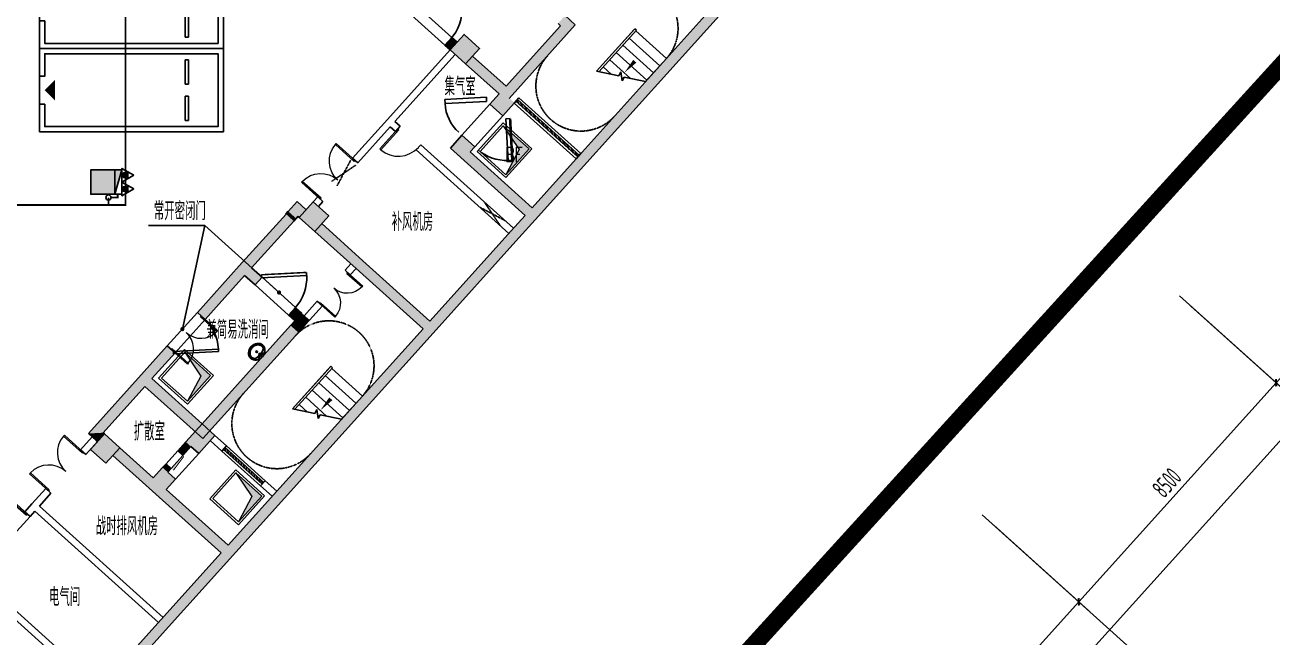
# Model space of a CAD drawing. Extents: x -2120532 to 1934524, y -1331911 to 424203.
# Drawn here: x 50996 to 86954, y -295631 to -277979 of the extents above; entities that cross this region are included whole.
import ezdxf

# ---------------------------------------------------------------- set-up
doc = ezdxf.new("R2010")
doc.units = 0
doc.header["$LTSCALE"] = 10
doc.linetypes.add('ACAD_ISO05W100', pattern=[34, 24, -3, 0.5, -3, 0.5, -3])
doc.linetypes.add('DASH', pattern=[0.35, 0.25, -0.1])
for name, color, linetype in [('00-停车位', 67, 'Continuous'), ('A-COLUMN', 8, 'Continuous'), ('A-DIM_SYMB', 3, 'Continuous'), ('A-REDLINE', 1, 'ACAD_ISO05W100'), ('A-ROOM_NAME', 23, 'Continuous'), ('A-STAIR', 3, 'Continuous'), ('A-WALL', 2, 'Continuous'), ('AXIS', 3, 'Continuous'), ('DIM_LEAD', 3, 'Continuous'), ('DOOR_FIRE', 8, 'Continuous'), ('LVTRY', 6, 'Continuous'), ('PUB_HATCH', 8, 'Continuous'), ('R_人防洗消集水坑', 32, 'Continuous'), ('STAIR', 2, 'Continuous'), ('W-EQUIP_消火栓', 7, 'Continuous'), ('W-EQUIP_灭火器', 7, 'Continuous'), ('W-PIPE-消防', 1, 'Continuous'), ('W-VPIPE-消防', 1, 'Continuous'), ('WINDOW', 8, 'Continuous'), ('WINDOW_RF', 8, 'Continuous')]:
    doc.layers.add(name, color=color, linetype=linetype)
doc.layers.add('HOLE', color=52, linetype='Continuous', lineweight=15)
doc.styles.add('8B2_02', font='tssdeng.shx', dxfattribs={"width": 0.6, "bigfont": 'TSSDCHN.shx'})
doc.styles.add('_TCH_SPACE', font='SIMPLEX', dxfattribs={"height": 5, "bigfont": 'GBCBIG'})
doc.styles.add('STANDARD_T3', font='TSSDENG.shx', dxfattribs={"width": 0.56, "bigfont": 'TSSDCHN.shx'})
doc.dimstyles.new('_TCH_ARCH&&150', dxfattribs={"dimtxt": 525, "dimasz": 150, "dimexe": 375, "dimexo": 450, "dimgap": 150, "dimtad": 1, "dimdec": 0, "dimzin": 0, "dimdsep": 46, "dimtxsty": 'STANDARD_T3', "dimblk": 'ARCHTICK', "dimcen": 0.09, "dimclrt": 7, "dimazin": 2, "dimtfac": 1, "dimtdec": 0, "dimtix": 1, "dimtmove": 2, "dimatfit": 3, "dimfxl": 0, "dimtolj": 1, "dimtzin": 0, "dimarcsym": 0})

# ---------------------------------------------------------------- blocks, each defined once
blk = doc.blocks.new('车位2400x5300')
at = {"layer": '00-停车位', "color": 251}
for p, q in [((-875, -1000), (-175, -1000)), ((-875, -1100), (-875, -1000)), ((-175, -1100), (-175, -1000)), ((175, -1000), (875, -1000)), ((175, -1100), (175, -1000)), ((875, -1100), (875, -1000)), ((-875, -1100), (-175, -1100)), ((175, -1100), (875, -1100)), ((400, -5300), (-400, -5300))]:
    blk.add_line(p, q, dxfattribs=at)
blk.add_lwpolyline([(400, -5150), (400, -5300), (1200, -5300), (1200, 0), (-1200, 0), (-1200, -5300), (-400, -5300), (-400, -5150), (-1050, -5150), (-1050, -150), (1050, -150), (1050, -5150), (400, -5150)], dxfattribs=at)
blk.add_lwpolyline([(0, -5150, 0, 600, 0), (0, -4850, 600, 600, 0)], format="xyseb", dxfattribs=at)
blk = doc.blocks.new('洗消坑')
at = {"layer": 'R_人防洗消集水坑', "lineweight": 15}
h = blk.add_hatch(color=8, dxfattribs=at)
h.dxf.hatch_style = 1
h.paths.add_polyline_path([(132455, -406408), (132069, -407137), (132738, -406394), (131995, -405724)])
h = blk.add_hatch(color=8, dxfattribs=at)
h.dxf.hatch_style = 1
h.paths.add_polyline_path([(123275, -412943), (122888, -413672), (123557, -412929), (122814, -412259)])
h = blk.add_hatch(color=8, dxfattribs=at)
h.dxf.hatch_style = 1
h.paths.add_polyline_path([(124748, -416420), (124361, -417148), (125030, -416405), (124287, -415736)])
at = {"layer": 'R_人防洗消集水坑', "color": 8, "lineweight": 15}
for points in [[(132073, -407221), (132823, -406389), (131990, -405640), (131241, -406472)], [(132069, -407137), (132738, -406394), (131995, -405724), (131326, -406468)], [(122892, -413756), (123642, -412924), (122809, -412175), (122060, -413007)], [(122888, -413672), (123557, -412929), (122814, -412259), (122145, -413003)], [(124366, -417233), (125115, -416401), (124283, -415651), (123533, -416484)], [(124361, -417148), (125030, -416405), (124287, -415736), (123618, -416479)]]:
    blk.add_lwpolyline(points, close=True, dxfattribs=at)
for points in [[(131995, -405724), (132455, -406408), (132069, -407137)], [(122814, -412259), (123275, -412943), (122888, -413672)], [(124287, -415736), (124748, -416420), (124361, -417148)]]:
    blk.add_lwpolyline(points, dxfattribs=at)
blk = doc.blocks.new('$DorLib2D$00000002')
for p, q in [((-0.5, 0), (-0.5, 0.4875)), ((-0.475, 0.4875), (-0.5, 0.4875)), ((-0.475, 0), (-0.475, 0.4875)), ((0.475, 0), (0.475, 0.4875)), ((0.475, 0.4875), (0.5, 0.4875)), ((0.5, 0), (0.5, 0.4875)), ((-0.5, 0), (-0.475, 0)), ((0.5, 0), (0.475, 0))]:
    blk.add_line(p, q)
at = {"lineweight": 13}
for centre, start, end in [((-0.4875, 0), 0, 88.53072), ((0.4875, 0), 91.46928, 180)]:
    blk.add_arc(centre, 0.4875, start, end, dxfattribs=at)
blk = doc.blocks.new('A$C31617C59')
at = {"layer": 'DOOR_FIRE', "xscale": -1300, "yscale": -1300, "zscale": 100, "rotation": 47.99999999999827}
blk.add_blockref('$DorLib2D$00000002', (-435, -483), dxfattribs=at)
blk = doc.blocks.new('_ArchTick')
at = {"color": 0, "linetype": 'ByBlock', "const_width": 0.4}
blk.add_lwpolyline([(-0.5, -0.5), (0.5, 0.5)], dxfattribs=at)
blk = doc.blocks.new('*D123')
at = {"layer": 'AXIS', "color": 0, "lineweight": -2, "transparency": 16777216}
for p, q in [((78929, -292407), (81660, -294866)), ((77032, -299446), (81381, -294615)), ((74579, -297238), (77310, -299697))]:
    blk.add_line(p, q, dxfattribs=at)
at = {"layer": 'Defpoints', "color": 0, "transparency": 16777216}
for p in [(78594, -292106), (81381, -294615), (74245, -296937)]:
    blk.add_point(p, dxfattribs=at)
at = {"layer": 'AXIS', "color": 0, "lineweight": -2, "transparency": 16777216, "xscale": 150, "yscale": 150, "zscale": 150}
for p, rotation in [((81381, -294615), 47.99999999999562), ((77032, -299446), 227.9999999999957)]:
    blk.add_blockref('_ArchTick', p, dxfattribs=dict(at, rotation=rotation))
at = {"layer": 'AXIS', "color": 7, "transparency": 16777216, "insert": (78900, -296755), "char_height": 525, "attachment_point": 5, "rotation": 48, "style": 'STANDARD_T3'}
blk.add_mtext('\\A1;6500', dxfattribs=at)
blk = doc.blocks.new('*D124')
at = {"layer": 'AXIS', "color": 0, "lineweight": -2, "transparency": 16777216}
for p, q in [((84616, -286091), (87347, -288550)), ((81381, -294615), (87069, -288299)), ((78929, -292407), (81660, -294866))]:
    blk.add_line(p, q, dxfattribs=at)
at = {"layer": 'Defpoints', "color": 0, "transparency": 16777216}
for p in [(84282, -285789), (87069, -288299), (78594, -292106)]:
    blk.add_point(p, dxfattribs=at)
at = {"layer": 'AXIS', "color": 0, "lineweight": -2, "transparency": 16777216, "xscale": 150, "yscale": 150, "zscale": 150}
for p, rotation in [((87069, -288299), 47.99999999999585), ((81381, -294615), 227.9999999999959)]:
    blk.add_blockref('_ArchTick', p, dxfattribs=dict(at, rotation=rotation))
at = {"layer": 'AXIS', "color": 7, "transparency": 16777216, "insert": (83918, -291181), "char_height": 525, "attachment_point": 5, "rotation": 48, "style": 'STANDARD_T3'}
blk.add_mtext('\\A1;8500', dxfattribs=at)
blk = doc.blocks.new('*D125')
at = {"layer": 'AXIS', "color": 0, "lineweight": -2, "transparency": 16777216}
for p, q in [((91809, -278102), (94541, -280561)), ((87069, -288299), (94262, -280310)), ((84616, -286091), (87347, -288550))]:
    blk.add_line(p, q, dxfattribs=at)
at = {"layer": 'Defpoints', "color": 0, "transparency": 16777216}
for p in [(91475, -277801), (94262, -280310), (84282, -285789)]:
    blk.add_point(p, dxfattribs=at)
at = {"layer": 'AXIS', "color": 0, "lineweight": -2, "transparency": 16777216, "xscale": 150, "yscale": 150, "zscale": 150}
for p, rotation in [((94262, -280310), 47.99999999999567), ((87069, -288299), 227.9999999999957)]:
    blk.add_blockref('_ArchTick', p, dxfattribs=dict(at, rotation=rotation))
at = {"layer": 'AXIS', "color": 7, "transparency": 16777216, "insert": (90359, -284028), "char_height": 525, "attachment_point": 5, "rotation": 48, "style": 'STANDARD_T3'}
blk.add_mtext('\\A1;10750', dxfattribs=at)
blk = doc.blocks.new('*D126')
at = {"layer": 'AXIS', "color": 0, "lineweight": -2, "transparency": 16777216}
for p, q in [((91809, -278102), (95432, -281364)), ((5657, -380508), (95154, -281113)), ((2313, -377497), (5936, -380759))]:
    blk.add_line(p, q, dxfattribs=at)
at = {"layer": 'Defpoints', "color": 0, "transparency": 16777216}
for p in [(91475, -277801), (95154, -281113), (1979, -377196)]:
    blk.add_point(p, dxfattribs=at)
at = {"layer": 'AXIS', "color": 0, "lineweight": -2, "transparency": 16777216, "xscale": 150, "yscale": 150, "zscale": 150}
for p, rotation in [((95154, -281113), 47.99999999999579), ((5657, -380508), 227.9999999999958)]:
    blk.add_blockref('_ArchTick', p, dxfattribs=dict(at, rotation=rotation))
at = {"layer": 'AXIS', "color": 7, "transparency": 16777216, "insert": (50099, -330535), "char_height": 525, "attachment_point": 5, "rotation": 48, "style": 'STANDARD_T3'}
blk.add_mtext('\\A1;133750', dxfattribs=at)
blk = doc.blocks.new('_FZH')
blk.add_lwpolyline([(-0.5, -0.5), (0.5, -0.5), (0.5, 0.5), (-0.5, 0.5)], close=True)
at = {"layer": 'PUB_HATCH'}
blk.add_solid([(-0.5, -0.5), (0.5, -0.5), (-0.5, 0.5), (0.5, 0.5)], dxfattribs=at)
blk = doc.blocks.new('$DorLib2D$00000081')
for p, q in [((-0.207, 0.774), (-0.169, 0.811)), ((0.5, 0.067), (-0.207, 0.774)), ((0.538, 0.104), (-0.169, 0.811)), ((0.5, 0.067), (0.538, 0.104))]:
    blk.add_line(p, q)
blk.add_arc((0.5, 0.067), 1, 135, 180)
blk = doc.blocks.new('$DorLib2D$00000084')
for p, q in [((-0.207, 0.807), (-0.16, 0.854)), ((0.5, 0.1), (-0.207, 0.807)), ((0.5, 0.1), (0.547, 0.147))]:
    blk.add_line(p, q)
at = {"const_width": 0.0333}
blk.add_lwpolyline([(0.547, 0.147), (-0.16, 0.854)], dxfattribs=at)
blk.add_arc((0.5, 0.1), 1, 135, 180)
blk = doc.blocks.new('$WINLIB2D$00000039')
at = {"color": 0}
for points in [[(-0.5, 0.5), (-0.5, -0.5)], [(0.5, 0.5), (-0.5, 0.5)], [(0.5, -0.5), (0.5, 0.5)], [(-0.5, 0.167), (0.5, 0.167)], [(-0.384, -0.167), (-0.448, 0.167)], [(-0.316, -0.167), (-0.38, 0.167)], [(-0.248, -0.167), (-0.312, 0.167)], [(-0.18, -0.167), (-0.244, 0.167)], [(-0.112, -0.167), (-0.176, 0.167)], [(-0.044, -0.167), (-0.108, 0.167)], [(0.024, -0.167), (-0.04, 0.167)], [(0.092, -0.167), (0.028, 0.167)], [(0.16, -0.167), (0.096, 0.167)], [(0.228, -0.167), (0.164, 0.167)], [(0.296, -0.167), (0.232, 0.167)], [(0.364, -0.167), (0.3, 0.167)], [(0.432, -0.167), (0.368, 0.167)], [(0.5, -0.167), (0.436, 0.167)], [(-0.452, -0.167), (-0.5, 0.084)], [(-0.5, -0.167), (0.5, -0.167)], [(0.5, -0.5), (-0.5, -0.5)]]:
    blk.add_lwpolyline(points, dxfattribs=at)
blk = doc.blocks.new('$DorLib2D$00000075')
for p, q in [((-0.207, 1.02), (-0.136, 1.09)), ((0.5, 0.313), (-0.207, 1.02)), ((0.5, 0.313), (0.571, 0.383)), ((0.5, -0.313), (-0.207, -1.02)), ((0.571, -0.383), (-0.136, -1.09)), ((0.5, -0.313), (0.571, -0.383)), ((-0.207, -1.02), (-0.136, -1.09))]:
    blk.add_line(p, q)
at = {"const_width": 0.0625}
blk.add_lwpolyline([(0.571, 0.383), (-0.136, 1.09)], dxfattribs=at)
for centre, start, end in [((0.5, 0.313), 135, 180), ((0.5, -0.313), 180, 225)]:
    blk.add_arc(centre, 1, start, end)
blk = doc.blocks.new('$DorLib2D$00000249')
at = {"color": 0}
for points, const_width in [([(-0.504, 0.274), (0.492, 0.361)], 0.06), ([(-0.5, 0.2), (-0.254, 0.221)], 0.01), ([(-0.156, 0.23), (0.13, 0.255)], 0.01), ([(0.207, 0.262), (0.496, 0.287)], 0.01)]:
    blk.add_lwpolyline(points, dxfattribs=dict(at, const_width=const_width))
blk = doc.blocks.new('$lvtry$00000173')
at = {"color": 0}
for p, q in [((-35, -219, 0), (40, -219, 0)), ((-11, -125, 0), (-16, -50, 0)), ((2, -177, 0), (2, -260, 0)), ((12, -125, 0), (16, -50, 0))]:
    blk.add_line(p, q, dxfattribs=at)
for centre, radius in [((-69, -62, 0), 20.6), ((-69, -62, 0), 15.6), ((2, -219, 0), 23.4), ((0, -50, 0), 15.8), ((72, -62, 0), 20.6), ((72, -62, 0), 15.6)]:
    blk.add_circle(centre, radius, dxfattribs=at)
blk.add_arc((1, -117, 0), 13.9, 215.486, 324.514, dxfattribs=at)
blk.add_ellipse((2, -219, 0), major_axis=(-259, 0), ratio=0.848663, dxfattribs=at)
for start_param, end_param in [(4.764585, 5.931457), (3.493317, 4.671733)]:
    blk.add_ellipse((2, -215, 0), major_axis=(-259, 0), ratio=0.459125, start_param=start_param, end_param=end_param, dxfattribs=at)
for points, knots in [([(-247, -219, 0), (-247, -226, 0), (-247, -233, 0), (-245, -253, 0), (-242, -264, 0), (-234, -288, 0), (-229, -299, 0), (-216, -321, 0), (-209, -331, 0), (-192, -351, 0), (-183, -360, 0), (-162, -377, 0), (-151, -385, 0), (-127, -399, 0), (-115, -405, 0), (-88, -415, 0), (-75, -419, 0), (-47, -425, 0), (-32, -427, 0), (-4, -429, 0), (11, -429, 0), (40, -426, 0), (54, -424, 0), (82, -418, 0), (96, -413, 0), (122, -403, 0), (134, -397, 0), (158, -383, 0), (169, -375, 0), (189, -357, 0), (198, -348, 0), (215, -328, 0), (222, -318, 0), (234, -296, 0), (239, -284, 0), (246, -261, 0), (248, -249, 0), (251, -225, 0), (251, -213, 0), (249, -189, 0), (246, -177, 0), (239, -154, 0), (234, -143, 0), (222, -121, 0), (215, -110, 0), (199, -90, 0), (190, -81, 0), (170, -63, 0), (159, -55, 0), (135, -41, 0), (123, -35, 0), (97, -24, 0), (83, -20, 0), (55, -13, 0), (41, -11, 0), (12, -9, 0), (-3, -9, 0), (-31, -10, 0), (-46, -12, 0), (-74, -18, 0), (-87, -22, 0), (-114, -32, 0), (-126, -38, 0), (-150, -52, 0), (-162, -60, 0), (-182, -77, 0), (-192, -86, 0), (-209, -106, 0), (-216, -116, 0), (-228, -138, 0), (-234, -149, 0), (-242, -172, 0), (-244, -184, 0), (-247, -204, 0), (-247, -211, 0), (-247, -219, 0)], [0, 0, 0, 0, 0.105369, 0.105369, 0.278747, 0.278747, 0.452125, 0.452125, 0.625504, 0.625504, 0.798882, 0.798882, 0.97226, 0.97226, 1.145639, 1.145639, 1.319017, 1.319017, 1.492395, 1.492395, 1.665774, 1.665774, 1.839152, 1.839152, 2.01253, 2.01253, 2.185909, 2.185909, 2.359287, 2.359287, 2.532665, 2.532665, 2.706044, 2.706044, 2.879422, 2.879422, 3.0528, 3.0528, 3.226179, 3.226179, 3.399557, 3.399557, 3.572935, 3.572935, 3.746313, 3.746313, 3.919692, 3.919692, 4.09307, 4.09307, 4.266448, 4.266448, 4.439827, 4.439827, 4.613205, 4.613205, 4.786583, 4.786583, 4.959962, 4.959962, 5.13334, 5.13334, 5.306718, 5.306718, 5.480097, 5.480097, 5.653475, 5.653475, 5.826853, 5.826853, 6.000232, 6.000232, 6.17361, 6.17361, 6.283185, 6.283185, 6.283185, 6.283185]), ([(-184, -131, 0), (-185, -133, 0), (-186, -135, 0), (-191, -143, 0), (-195, -149, 0), (-201, -161, 0), (-203, -168, 0), (-207, -180, 0), (-209, -187, 0), (-211, -199, 0), (-212, -205, 0), (-212, -214, 0), (-212, -216, 0), (-212, -219, 0), (-212, -225, 0), (-212, -232, 0), (-210, -246, 0), (-208, -254, 0), (-204, -266, 0), (-202, -272, 0), (-198, -281, 0), (-196, -286, 0), (-189, -298, 0), (-185, -304, 0), (-176, -316, 0), (-171, -322, 0), (-161, -332, 0), (-156, -337, 0), (-143, -347, 0), (-135, -353, 0), (-121, -362, 0), (-116, -365, 0), (-105, -370, 0), (-100, -373, 0), (-88, -378, 0), (-82, -380, 0), (-69, -384, 0), (-63, -386, 0), (-47, -389, 0), (-38, -391, 0), (-21, -393, 0), (-12, -393, 0), (7, -394, 0), (16, -393, 0), (34, -392, 0), (43, -390, 0), (59, -387, 0), (67, -385, 0), (83, -380, 0), (91, -378, 0), (106, -372, 0), (113, -368, 0), (127, -361, 0), (133, -357, 0), (146, -348, 0), (152, -343, 0), (163, -333, 0), (169, -328, 0), (178, -317, 0), (183, -312, 0), (190, -301, 0), (194, -296, 0), (200, -284, 0), (204, -277, 0), (209, -264, 0), (210, -258, 0), (213, -246, 0), (214, -241, 0), (216, -227, 0), (216, -219, 0), (215, -206, 0), (214, -200, 0), (213, -189, 0), (211, -183, 0), (206, -167, 0), (202, -156, 0), (193, -141, 0), (190, -136, 0), (187, -131, 0)], [5.740897, 5.740897, 5.740897, 5.740897, 5.780874, 5.780874, 5.896829, 5.896829, 6.012784, 6.012784, 6.128739, 6.128739, 6.240697, 6.240697, 6.283185, 6.283185, 6.283185, 6.399826, 6.399826, 6.5409, 6.5409, 6.634, 6.634, 6.7271, 6.7271, 6.852188, 6.852188, 6.977276, 6.977276, 7.077377, 7.077377, 7.229977, 7.229977, 7.317389, 7.317389, 7.404801, 7.404801, 7.497094, 7.497094, 7.589386, 7.589386, 7.712334, 7.712334, 7.835281, 7.835281, 7.958228, 7.958228, 8.081175, 8.081175, 8.194983, 8.194983, 8.30879, 8.30879, 8.422598, 8.422598, 8.537599, 8.537599, 8.6526, 8.6526, 8.767602, 8.767602, 8.884432, 8.884432, 8.982435, 8.982435, 9.119467, 9.119467, 9.224191, 9.224191, 9.328914, 9.328914, 9.470087, 9.470087, 9.571187, 9.571187, 9.672288, 9.672288, 9.874489, 9.874489, 9.967059, 9.967059, 9.967059, 9.967059])]:
    blk.add_open_spline(points, degree=3, knots=knots, dxfattribs=at)
for p in [(1, -50), (2, -219, 0)]:
    blk.add_point(p, dxfattribs=at)
blk = doc.blocks.new('$DorLib2D$00000001')
for p, q in [((0.45, 0.975), (0.5, 0.975)), ((0.45, 0), (0.45, 0.975)), ((0.5, 0), (0.5, 0.975)), ((0.5, 0), (0.45, 0))]:
    blk.add_line(p, q)
at = {"lineweight": 13}
blk.add_arc((0.475, 0), 0.975, 91.4693, 180, dxfattribs=at)
blk = doc.blocks.new('$TwtSys$00000434')
for p, q in [((-0.5, 0.5), (-0.5, -0.5)), ((-0.5, -0.5), (0.5, 0.5)), ((0.5, 0.5), (-0.5, 0.5)), ((0.5, -0.5), (0.5, 0.5)), ((-0.5, -0.5), (0.5, -0.5))]:
    blk.add_line(p, q)
blk.add_solid([(0.5, -0.5), (0.5, 0.5), (-0.5, -0.5)])
blk = doc.blocks.new('$TwtSys$00000546')
h = blk.add_hatch()
h.set_pattern_fill('ANSI31', color=256, scale=200, style=0)
h.set_pattern_definition([(45, (-38543.802, -6670.83), (-17.67767, 17.67767), [])])
h.paths.add_polyline_path([(-65, 174), (65, 174), (65, 44), (-65, 44)])
for points in [[(0, 344), (-198, 0), (198, 0)], [(-65, 174), (65, 174), (65, 44), (-65, 44)]]:
    blk.add_lwpolyline(points, close=True)

msp = doc.modelspace()

# ---------------------------------------------------------------- hatches: boundary and pattern name
at = {"layer": 'PUB_HATCH'}
for points in [[(66889.8, -281836.5), (67112.7, -282037.2), (71094, -277615.5), (70871.1, -277414.8)], [(66864.6, -277978.8), (66567.4, -277711.1), (66366.6, -277934.1), (66440.9, -278001)], [(64900, -280011.2), (64957.6, -280096.7), (66864.6, -277978.8), (66440.9, -278001), (64868.5, -279747.4)], [(63255.8, -278699), (63456.5, -278476), (63307.9, -278342.2), (63107.1, -278565.1)], [(63902.4, -278877.5), (63701.6, -279100.4), (64667.7, -279970.3), (64900, -280011.2), (64868.5, -279747.4)], [(64667.7, -279970.3), (64400.1, -280267.6), (64771.6, -280602.1), (65106.2, -280230.6), (64900, -280011.2)], [(63834.9, -281642.5), (63968.7, -281493.9), (63597.1, -281159.3), (63262.6, -281530.9)], [(65581.2, -283439.2), (65618.4, -283248.4), (63834.9, -281642.5), (63262.6, -281530.9), (65417.7, -283471.4)], [(65581.2, -283439.2), (65707.5, -283597.8), (67112.7, -282037.2), (66889.8, -281836.5), (65618.4, -283248.4)], [(58589.9, -283357.8), (58812.9, -283558.5), (58869.2, -283495.9), (58847, -283072.3)], [(58906.4, -283529.4), (59107.1, -283306.5), (58847, -283072.3), (58869.2, -283495.9)], [(57345.2, -285039.1), (57531.1, -284982.1), (58746, -283632.8), (58523, -283432.1), (57174.3, -284930)], [(58523, -283432.1), (58746, -283632.8), (58812.9, -283558.5), (58589.9, -283357.8)], [(65016.2, -283917.3), (65239.1, -284118), (65707.5, -283597.8), (65581.2, -283439.2), (65417.7, -283471.4)], [(59553, -283707.9), (59352.3, -283930.9), (60541.3, -285001.5), (60742.1, -284778.5)], [(62637, -286709), (62763.4, -286867.6), (65239.1, -284118), (65016.2, -283917.3), (62674.2, -286518.3)], [(62637, -286709), (62674.2, -286518.3), (60742.1, -284778.5), (60541.3, -285001.5), (62473.5, -286741.2)], [(57174.3, -284930), (55969.8, -286267.8), (56192.7, -286468.5), (57330.3, -285205.1), (57345.2, -285039.1)], [(57330.3, -285205.1), (57633.3, -285477.8), (57834, -285254.9), (57531.1, -284982.1), (57345.2, -285039.1)], [(58980.2, -286286.9), (58800.1, -286124.8), (58599.4, -286347.7), (58779.5, -286509.9), (58943, -286477.7)], [(58943, -286477.7), (58779.5, -286509.9), (58656.1, -286646.9), (58879.1, -286847.6), (59069.3, -286636.3)], [(59203.1, -286487.8), (58980.1, -286287), (58980.2, -286286.9), (58943, -286477.7), (59069.3, -286636.3)], [(58879.1, -286847.6), (58656.1, -286646.9), (56102.9, -289482.6), (56125.1, -289906.2)], [(58258, -291423), (58480.9, -291623.8), (62763.4, -286867.6), (62637, -286709), (62473.5, -286741.2)], [(54653.7, -288177.8), (55322.9, -287434.6), (55099.9, -287233.9), (54430.8, -287977), (54512.5, -288185.2)], [(52824.9, -289760.6), (53248.6, -289738.4), (54453, -288400.7), (54512.5, -288185.2), (54430.8, -287977)], [(54512.5, -288185.2), (54453, -288400.7), (56125.1, -289906.2), (56102.9, -289482.6), (54653.7, -288177.8)], [(53248.6, -289738.4), (52824.9, -289760.6), (53047.8, -289961.3)], [(53085, -289994.8), (53285.7, -289771.8), (53248.6, -289738.4), (53047.8, -289961.3)], [(55634.5, -290002.8), (56006, -290337.3), (56474.4, -289817.1), (56102.9, -289482.6)], [(53731.6, -290173.3), (53530.9, -290396.2), (54868.5, -291600.7), (54880.5, -291288.5), (54697.7, -291043.2)], [(55634.5, -290002.8), (55400.3, -290262.9), (55548.9, -290396.7), (55783.1, -290136.6)], [(54880.5, -291288.5), (55069.3, -291377.7), (55336.9, -291080.5), (54965.3, -290745.9), (54697.7, -291043.2)], [(55114, -290879.7), (55214.3, -290768.3), (55065.7, -290634.4), (54965.3, -290745.9)], [(54880.5, -291288.5), (54868.5, -291600.7), (56652.1, -293206.6), (56860.2, -293124.9), (56852.8, -292983.6), (55069.3, -291377.7)], [(56860.2, -293124.9), (57075.7, -293184.4), (58480.9, -291623.8), (58258, -291423), (56852.8, -292983.6)], [(54912.3, -295138.8), (55135.3, -295339.5), (57075.7, -293184.4), (56860.2, -293124.9), (56652.1, -293206.6)], [(53105.7, -297145.2), (53328.6, -297346), (55135.3, -295339.5), (54912.3, -295138.8)]]:
    msp.add_hatch(color=8, dxfattribs=at).paths.add_polyline_path(points)
at = {"layer": 'W-PIPE-消防'}
for points in [[(53667.4, -282957.4), (53667.4, -282983.6), (53693.6, -282983.6)], [(53667.4, -282957.4), (53693.6, -282957.4), (53693.6, -282983.6)], [(53895.1, -283172.9), (53921.3, -283172.9), (53921.3, -283199.2)], [(53895.1, -283172.9), (53895.1, -283199.1), (53921.3, -283199.2)]]:
    msp.add_hatch(color=256, dxfattribs=at).paths.add_polyline_path(points)

# ---------------------------------------------------------------- linework, layer by layer
at = {"color": 8, "linetype": 'DASH'}
for points in [[(60382.8, -281889.7), (59996.1, -282618)], [(60531.5, -282023.5), (59847.5, -282484.2)], [(64835.3, -283619.8), (64107, -283233.2)], [(64240.8, -283084.5), (64701.5, -283768.5)]]:
    msp.add_lwpolyline(points, dxfattribs=at)
at = {"layer": 'A-DIM_SYMB', "color": 8}
for points in [[(69121.9, -278423.4, 0, 0, 0), (68278.8, -279359.7, 0, 120, 0), (68579.9, -279025.3, 0, 0, 0)], [(60356.3, -288158.6, 0, 0, 0), (59513.2, -289094.9, 0, 120, 0), (59814.3, -288760.5, 0, 0, 0)]]:
    msp.add_lwpolyline(points, format="xyseb", dxfattribs=at)
at = {"layer": 'A-REDLINE', "color": 8, "const_width": 500, "flags": 128}
msp.add_lwpolyline([(-107392.3, -142842.2), (-93296.7, -144216.6), (-79168.4, -145199), (-65018.3, -145788.8), (-50857.3, -145985.4), (24722.1, -145985.4), (100301.4, -145985.4), (107771.4, -146171.5), (115222.9, -146729.4), (122637.3, -147657.7), (129996.3, -148954), (137281.7, -150615.3), (144475.2, -152637.3), (151559.1, -155015), (158515.9, -157742.6), (165328.1, -160813.2), (171979, -164219.2), (178452, -167952.3), (184731.1, -172003), (113147, -250657.3), (41562.9, -329311.5), (-30021.2, -407965.7), (-107392.3, -385638.9), (-107392.3, -264240.5)], close=True, dxfattribs=at)
at = {"layer": 'A-STAIR', "color": 8}
for p, q in [((68583.8, -278086.9), (67479.2, -279313.7)), ((68563.7, -278109.2), (67479.2, -279313.7)), ((68628.4, -278127.1), (67547, -279328.1)), ((68628.4, -278127.1), (68583.8, -278086.9)), ((69492.7, -278945.6), (68608.3, -278149.4)), ((69118, -279361.8), (68233.6, -278565.5)), ((69305.3, -279153.7), (68421, -278357.4)), ((68459, -279522), (67858.9, -278981.7)), ((68930.6, -279569.9), (68046.3, -278773.6)), ((69492.7, -278945.6), (68891, -279613.8)), ((67479.2, -279313.7), (68116.8, -279449.3)), ((67911.2, -279405.6), (67671.6, -279189.8)), ((68116.8, -279449.3), (68178, -279329)), ((68178, -279329), (68215.5, -279595.3)), ((68215.5, -279595.3), (68273, -279482.5)), ((68273, -279482.5), (68891, -279613.8)), ((59818.2, -287822.1), (58713.6, -289048.9)), ((59798.1, -287844.4), (58713.6, -289048.9)), ((59862.8, -287862.3), (58781.4, -289063.3)), ((59862.8, -287862.3), (59818.2, -287822.1)), ((60727.1, -288680.8), (59842.7, -287884.6)), ((60352.4, -289097), (59468, -288300.7)), ((60539.7, -288888.9), (59655.4, -288092.6)), ((59693.4, -289257.2), (59093.3, -288716.9)), ((60165, -289305.1), (59280.7, -288508.8)), ((60727.1, -288680.8), (60125.4, -289349)), ((58713.6, -289048.9), (59351.1, -289184.5)), ((59145.6, -289140.8), (58905.9, -288925)), ((59351.1, -289184.5), (59412.4, -289064.2)), ((59412.4, -289064.2), (59449.9, -289330.5)), ((59449.9, -289330.5), (59507.4, -289217.7)), ((59507.4, -289217.7), (60125.4, -289349))]:
    msp.add_line(p, q, dxfattribs=at)
at = {"layer": 'A-WALL', "color": 8}
for p, q in [((66889.8, -281836.5), (70871.1, -277414.8)), ((66366.6, -277934.1), (66440.9, -278001)), ((66864.6, -277978.8), (66567.4, -277711.1)), ((67112.7, -282037.2), (71094, -277615.5)), ((64868.5, -279747.4), (66440.9, -278001)), ((64957.6, -280096.7), (66864.6, -277978.8)), ((63307.9, -278342.2), (63107.1, -278565.1)), ((63107.1, -278565.1), (63255.8, -278699)), ((63456.5, -278476), (63307.9, -278342.2)), ((61449.1, -280705.4), (63255.8, -278699)), ((61664.6, -280765), (63404.4, -278832.8)), ((64868.5, -279747.4), (63902.4, -278877.5)), ((64667.7, -279970.3), (63701.6, -279100.4)), ((64667.7, -279970.3), (64400.1, -280267.6)), ((65240, -280081.9), (65106.2, -280230.6)), ((64400.1, -280267.6), (64771.6, -280602.1)), ((64771.6, -280602.1), (65106.2, -280230.6)), ((61449.1, -280705.4), (60441.2, -281824.8)), ((61813.3, -280898.8), (61664.6, -280765)), ((60589.9, -281958.6), (61530.8, -280913.6)), ((61530.8, -280913.6), (61679.4, -281047.4)), ((61679.4, -281047.4), (61813.3, -280898.8)), ((63597.1, -281159.3), (63262.6, -281530.9)), ((63968.7, -281493.9), (63597.1, -281159.3)), ((62407.8, -281434.1), (62274, -281582.7)), ((65083.1, -283843), (62407.8, -281434.1)), ((65417.7, -283471.4), (63262.6, -281530.9)), ((63834.9, -281642.5), (63968.7, -281493.9)), ((60441.2, -281824.8), (60589.9, -281958.6)), ((62274, -281582.7), (64949.3, -283991.6)), ((65618.4, -283248.4), (63834.9, -281642.5)), ((65618.4, -283248.4), (66889.8, -281836.5)), ((67023.6, -281687.8), (66889.8, -281836.5)), ((65707.5, -283597.8), (67112.7, -282037.2)), ((59437.5, -282939.5), (59307.9, -283083.5)), ((59586.2, -283073.3), (59437.5, -282939.5)), ((58589.9, -283357.8), (58847, -283072.3)), ((59107.1, -283306.5), (58847, -283072.3)), ((59456.5, -283217.3), (59586.2, -283073.3)), ((57174.3, -284930), (58523, -283432.1)), ((57531.1, -284982.1), (58746, -283632.8)), ((58515.6, -283425.5), (58582.6, -283351.1)), ((58523, -283432.1), (58589.9, -283357.8)), ((58664.3, -283559.3), (58731.2, -283485)), ((58746, -283632.8), (58812.9, -283558.5)), ((58812.9, -283558.5), (58869.2, -283495.9)), ((58906.4, -283529.4), (58869.2, -283495.9)), ((65016.2, -283917.3), (65417.7, -283471.4)), ((65239.1, -284118), (65707.5, -283597.8)), ((60541.3, -285001.5), (59352.3, -283930.9)), ((60742.1, -284778.5), (59553, -283707.9)), ((62674.2, -286518.3), (65016.2, -283917.3)), ((62763.4, -286867.6), (65239.1, -284118)), ((62674.2, -286518.3), (60742.1, -284778.5)), ((57174.3, -284930), (55969.8, -286267.8)), ((57834, -285254.9), (57531.1, -284982.1)), ((60392.7, -284867.7), (60225.4, -285053.4)), ((60225.4, -285053.4), (60374, -285187.3)), ((60374, -285187.3), (60541.3, -285001.5)), ((62473.5, -286741.2), (60541.3, -285001.5)), ((56192.7, -286468.5), (57330.3, -285205.1)), ((57330.3, -285205.1), (57633.3, -285477.8)), ((57633.3, -285477.8), (57834, -285254.9)), ((58800.1, -286124.8), (58599.4, -286347.7)), ((58980.2, -286286.9), (58800.1, -286124.8)), ((59422.5, -285945.2), (59054.4, -286353.9)), ((59203.1, -286487.8), (59571.1, -286079)), ((59571.1, -286079), (59422.5, -285945.2)), ((55969.8, -286267.8), (56192.7, -286468.5)), ((58599.4, -286347.7), (58779.5, -286509.9)), ((58779.5, -286509.9), (58656.1, -286646.9)), ((58846.4, -286570.1), (58723, -286707.1)), ((58980.1, -286287), (58980.2, -286286.9)), ((59047.1, -286347.3), (59047.1, -286347.2)), ((59195.7, -286481.1), (59062, -286629.6)), ((59203.1, -286487.8), (59069.3, -286636.3)), ((58656.1, -286646.9), (56102.9, -289482.6)), ((58879.1, -286847.6), (56125.1, -289906.2)), ((58258, -291423), (62473.5, -286741.2)), ((58480.9, -291623.8), (62763.4, -286867.6)), ((59062, -286629.6), (58871.7, -286841)), ((59069.3, -286636.3), (58879.1, -286847.6)), ((55099.9, -287233.9), (54430.8, -287977)), ((55322.9, -287434.6), (55099.9, -287233.9)), ((54653.7, -288177.8), (55322.9, -287434.6)), ((52824.9, -289760.6), (54430.8, -287977)), ((54653.7, -288177.8), (56102.9, -289482.6)), ((53248.6, -289738.4), (54453, -288400.7)), ((54453, -288400.7), (56125.1, -289906.2)), ((52824.9, -289760.6), (53047.8, -289961.3)), ((53248.6, -289738.4), (53285.7, -289771.8)), ((55634.5, -290002.8), (56102.9, -289482.6)), ((56006, -290337.3), (56474.4, -289817.1)), ((56102.9, -289482.6), (56474.4, -289817.1)), ((56808.8, -290118.2), (56474.4, -289817.1)), ((52936.3, -289860.9), (52601.8, -290232.5)), ((52750.4, -290366.3), (53085, -289994.8)), ((53047.8, -289961.3), (53085, -289994.8)), ((53731.6, -290173.3), (54697.7, -291043.2)), ((55634.5, -290002.8), (55400.3, -290262.9)), ((55548.9, -290396.7), (55783.1, -290136.6)), ((55783.1, -290136.6), (56006, -290337.3)), ((56340.6, -289965.7), (56675, -290266.9)), ((56675, -290266.9), (56808.8, -290118.2)), ((52601.8, -290232.5), (52750.4, -290366.3)), ((53530.9, -290396.2), (54868.5, -291600.7)), ((55400.3, -290262.9), (55548.9, -290396.7)), ((54697.7, -291043.2), (54965.3, -290745.9)), ((55065.7, -290634.4), (54965.3, -290745.9)), ((55214.3, -290768.3), (55065.7, -290634.4)), ((55114, -290879.7), (55214.3, -290768.3)), ((55336.9, -291080.5), (55114, -290879.7)), ((55069.3, -291377.7), (55336.9, -291080.5)), ((57923.6, -291121.9), (57789.7, -291270.6)), ((58258, -291423), (57923.6, -291121.9)), ((51598.1, -291347.2), (51196.6, -291793.1)), ((51412.1, -291852.6), (51746.7, -291481)), ((51746.7, -291481), (51598.1, -291347.2)), ((54868.5, -291600.7), (56652.1, -293206.6)), ((55069.3, -291377.7), (56852.8, -292983.6)), ((56852.8, -292983.6), (58258, -291423)), ((57789.7, -291270.6), (58124.2, -291571.7)), ((51196.6, -291793.1), (50995.9, -292016)), ((51412.1, -291852.6), (54979.2, -295064.4)), ((57075.7, -293184.4), (58480.9, -291623.8)), ((50995.9, -292016), (51144.5, -292149.9)), ((51144.5, -292149.9), (51278.3, -292001.2)), ((51278.3, -292001.2), (54845.4, -295213.1)), ((54912.3, -295138.8), (56652.1, -293206.6)), ((55135.3, -295339.5), (57075.7, -293184.4)), ((49471.7, -294007.7), (53038.8, -297219.6)), ((49605.5, -293859.1), (53172.6, -297070.9)), ((53105.7, -297145.2), (54912.3, -295138.8)), ((53328.6, -297346), (55135.3, -295339.5))]:
    msp.add_line(p, q, dxfattribs=at)
at = {"layer": 'AXIS', "color": 8}
for p, q in [((84281.9, -285789.4), (88740.8, -289804.2)), ((78594.3, -292106.2), (83053.2, -296120.9))]:
    msp.add_line(p, q, dxfattribs=at)
at = {"layer": 'DIM_LEAD', "color": 8}
for p, q in [((56179.5, -283765.2), (54556.9, -283765.2)), ((55534.8, -286750.8), (56179.5, -283765.2)), ((55534.8, -286750.8), (56179.5, -283765.2)), ((55534.8, -286750.8), (56179.5, -283765.2)), ((55534.8, -286750.8), (56179.5, -283765.2)), ((58323.5, -285695.6), (56179.5, -283765.2))]:
    msp.add_line(p, q, dxfattribs=at)
at = {"layer": 'DIM_LEAD', "color": 8, "const_width": 60}
for points in [[(58345.8, -285715.7, 1), (58301.2, -285675.5, 1)], [(55528.5, -286780.1, 1), (55541.2, -286721.5, 1)], [(55528.5, -286780.1, 1), (55541.2, -286721.5, 1)], [(55528.5, -286780.1, 1), (55541.2, -286721.5, 1)], [(55528.5, -286780.1, 1), (55541.2, -286721.5, 1)]]:
    msp.add_lwpolyline(points, format="xyb", close=True, dxfattribs=at)
at = {"layer": 'STAIR', "color": 8, "linetype": 'DASH'}
for centre, start, end in [((68526.6, -278075.8), 318, 138), ((67027.7, -279740.4), 138, 318), ((59761, -287811), 318, 138), ((58262.1, -289475.6), 138, 318)]:
    msp.add_arc(centre, 1300, start, end, dxfattribs=at)
at = {"layer": 'W-PIPE-消防', "ltscale": 1.5, "const_width": 52.5}
for points in [[(53895.1, -283172.9), (53895.1, -274539.5)], [(53403.1, -282957.4), (53403.1, -283172.7)], [(53478.2, -282957.4), (53667.4, -282957.4)], [(53667.4, -282957.4), (53667.4, -282847.1)], [(53403.1, -283172.7), (50041.9, -283171.7)], [(53895.1, -283172.9), (53403.1, -283172.7)]]:
    msp.add_lwpolyline(points, dxfattribs=at)
at = {"layer": 'W-VPIPE-消防'}
msp.add_circle((53403.1, -282957.4), 75, dxfattribs=at)
at = {"layer": 'WINDOW', "color": 8}
msp.add_line((50475.4, -292893), (51144.5, -292149.9), dxfattribs=at)
at = {"layer": 'WINDOW_RF', "color": 8}
for p, q in [((63307.9, -278342.2), (62341.8, -277472.3)), ((63107.1, -278565.1), (62141, -277695.3)), ((63597.1, -281159.3), (64400.1, -280267.6)), ((63968.7, -281493.9), (64771.6, -280602.1)), ((58599.4, -286347.7), (57633.3, -285477.8)), ((58800.1, -286124.8), (57834, -285254.9)), ((55099.9, -287233.9), (55969.8, -286267.8)), ((55322.9, -287434.6), (56192.7, -286468.5)), ((55065.7, -290634.4), (55400.3, -290262.9)), ((55214.3, -290768.3), (55548.9, -290396.7))]:
    msp.add_line(p, q, dxfattribs=at)
at = {"layer": 'WINDOW_RF', "color": 8, "lineweight": 15}
msp.add_line((55336.9, -291080.5), (56006, -290337.3), dxfattribs=at)

# ---------------------------------------------------------------- block references
at = {"color": 8}
for name, p in [('洗消坑', (-67208.6, 124839.6)), ('A$C31617C59', (56081.3, -286368.1))]:
    msp.add_blockref(name, p, dxfattribs=at)
at = {"layer": '00-停车位', "color": 8, "rotation": 270}
for p in [(56716.4, -277460.4), (56716.4, -279860.4)]:
    msp.add_blockref('车位2400x5300', p, dxfattribs=at)
at = {"layer": 'A-COLUMN', "color": 8}
for p, xscale, yscale, zscale, rotation in [((63679.4, -278676.7), 600.0000000000158, 600.0000000000158, 600.0000000000158, 47.99999999999928), ((53241.4, -282510.4), 699.9999999993597, 699.9999999993597, 699.9999999993597, 89.9999999999726), ((59330.1, -283507.2), 600.0000000000256, 600.0000000000256, 600.0000000000256, 47.99999999999824), ((53307.9, -290195.5), 600.0000000000256, 600.0000000000256, 600.0000000000256, 47.99999999999824)]:
    msp.add_blockref('_FZH', p, dxfattribs=dict(at, xscale=xscale, yscale=yscale, zscale=zscale, rotation=rotation))
at = {"layer": 'DOOR_FIRE', "color": 8, "zscale": 200}
for name, p, xscale, yscale, rotation in [('$DorLib2D$00000001', (62043.6, -281240.7), 800, 800, 137.9999999999986), ('$DorLib2D$00000002', (60013.7, -282449.1), -1500, 1500, 47.9999999999991), ('$DorLib2D$00000002', (59898.2, -285566.2), -1200, 1200, 228.0000000000064), ('$DorLib2D$00000002', (52174.2, -290856.8), 1500, 1500, 47.99999999999685)]:
    msp.add_blockref(name, p, dxfattribs=dict(at, xscale=xscale, yscale=yscale, rotation=rotation))
at = {"layer": 'LVTRY', "color": 8, "rotation": 228.0000000000098}
msp.add_blockref('$lvtry$00000173', (57842.9, -287548.5, 0), dxfattribs=at)
at = {"layer": 'W-EQUIP_消火栓', "xscale": 700, "yscale": -200, "zscale": 700, "rotation": 90.00000000000001}
msp.add_blockref('$TwtSys$00000434', (53691.4, -282510.4), dxfattribs=at)
at = {"layer": 'W-EQUIP_灭火器', "rotation": 270}
for p in [(53791.4, -282312), (53791.4, -282708.8)]:
    msp.add_blockref('$TwtSys$00000546', p, dxfattribs=at)
at = {"layer": 'WINDOW', "color": 8}
for name, p, xscale, yscale, zscale, rotation in [('$WINLIB2D$00000039', (66064.9, -280959.2), -2400, -200, -2400, 137.9999999999983), ('$WINLIB2D$00000039', (57299.3, -290694.4), -1500, -200, -1500, 318.0000000000001), ('$DorLib2D$00000001', (50735.6, -292454.5), 999.9999999999998, 999.9999999999998, 999.9999999999998, 47.99999999998636)]:
    msp.add_blockref(name, p, dxfattribs=dict(at, xscale=xscale, yscale=yscale, zscale=zscale, rotation=rotation))
at = {"layer": 'WINDOW_RF', "color": 8}
for name, p, xscale, yscale, zscale, rotation in [('$DorLib2D$00000081', (62724.5, -278018.7), 1300, -1300, 300, 137.9999999999988), ('$DorLib2D$00000075', (64184.4, -280880.7), 1200, -1200, 500, 48.00000000000828), ('$DorLib2D$00000084', (58216.7, -285801.3), 1300, -1300, 300, 137.9999999999987), ('$DorLib2D$00000081', (55646.3, -286851.2), -1300, -1300, 300, 47.99999999999791)]:
    msp.add_blockref(name, p, dxfattribs=dict(at, xscale=xscale, yscale=yscale, zscale=zscale, rotation=rotation))
at = {"layer": 'WINDOW_RF', "color": 8, "lineweight": 15, "xscale": -499.9999999999999, "yscale": -499.9999999999999, "zscale": 200, "rotation": 47.99999999998784}
msp.add_blockref('$DorLib2D$00000249', (55307.3, -290515.6), dxfattribs=at)

# ---------------------------------------------------------------- texts
at = {"layer": 'A-ROOM_NAME', "color": 8, "style": '8B2_02', "width": 0.6}
for s, p in [('集气室', (63094.2, -280013.8)), ('补风机房', (61570.6, -283918.5)), ('兼简易洗消间', (56229.4, -287028)), ('扩散室', (54133.6, -289963.9)), ('战时排风机房', (53037.5, -292695.5)), ('电气间', (51692.6, -294736.5))]:
    msp.add_text(s, height=525, dxfattribs=at).set_placement(p)
at = {"layer": 'DIM_LEAD', "color": 8, "style": '8B2_02', "width": 0.6}
msp.add_text('常开密闭门', height=525, dxfattribs=at).set_placement((54714.4, -283607.7))
at = {"layer": 'HOLE', "color": 8, "linetype": 'DASH', "style": '_TCH_SPACE', "width": 0.705882}
msp.add_text('BF', height=425, dxfattribs=at).set_placement((64841.6, -281930.3))

# ---------------------------------------------------------------- dimensions: what is measured, and where the dimension line sits
at = {"layer": 'AXIS', "color": 8}
for p1, p2, distance, picture, middle in [((1978.9, -377196.2), (91475.1, -277800.6), -4950, '*D126', (50099, -330534.6)), ((84281.9, -285789.4), (91475.1, -277800.6), -3750, '*D125', (90358.7, -284028.3)), ((78594.3, -292106.2), (84281.9, -285789.4), -3750, '*D124', (83918.4, -291181)), ((74245, -296936.6), (78594.3, -292106.2), -3750, '*D123', (78899.9, -296754.6))]:
    dim = msp.add_aligned_dim(p1=p1, p2=p2, distance=distance, dimstyle='_TCH_ARCH&&150', dxfattribs=at)
    dim.commit()
    dim.dimension.update_dxf_attribs({"geometry": picture, "text_midpoint": middle})

doc.saveas('drawing.dxf')
